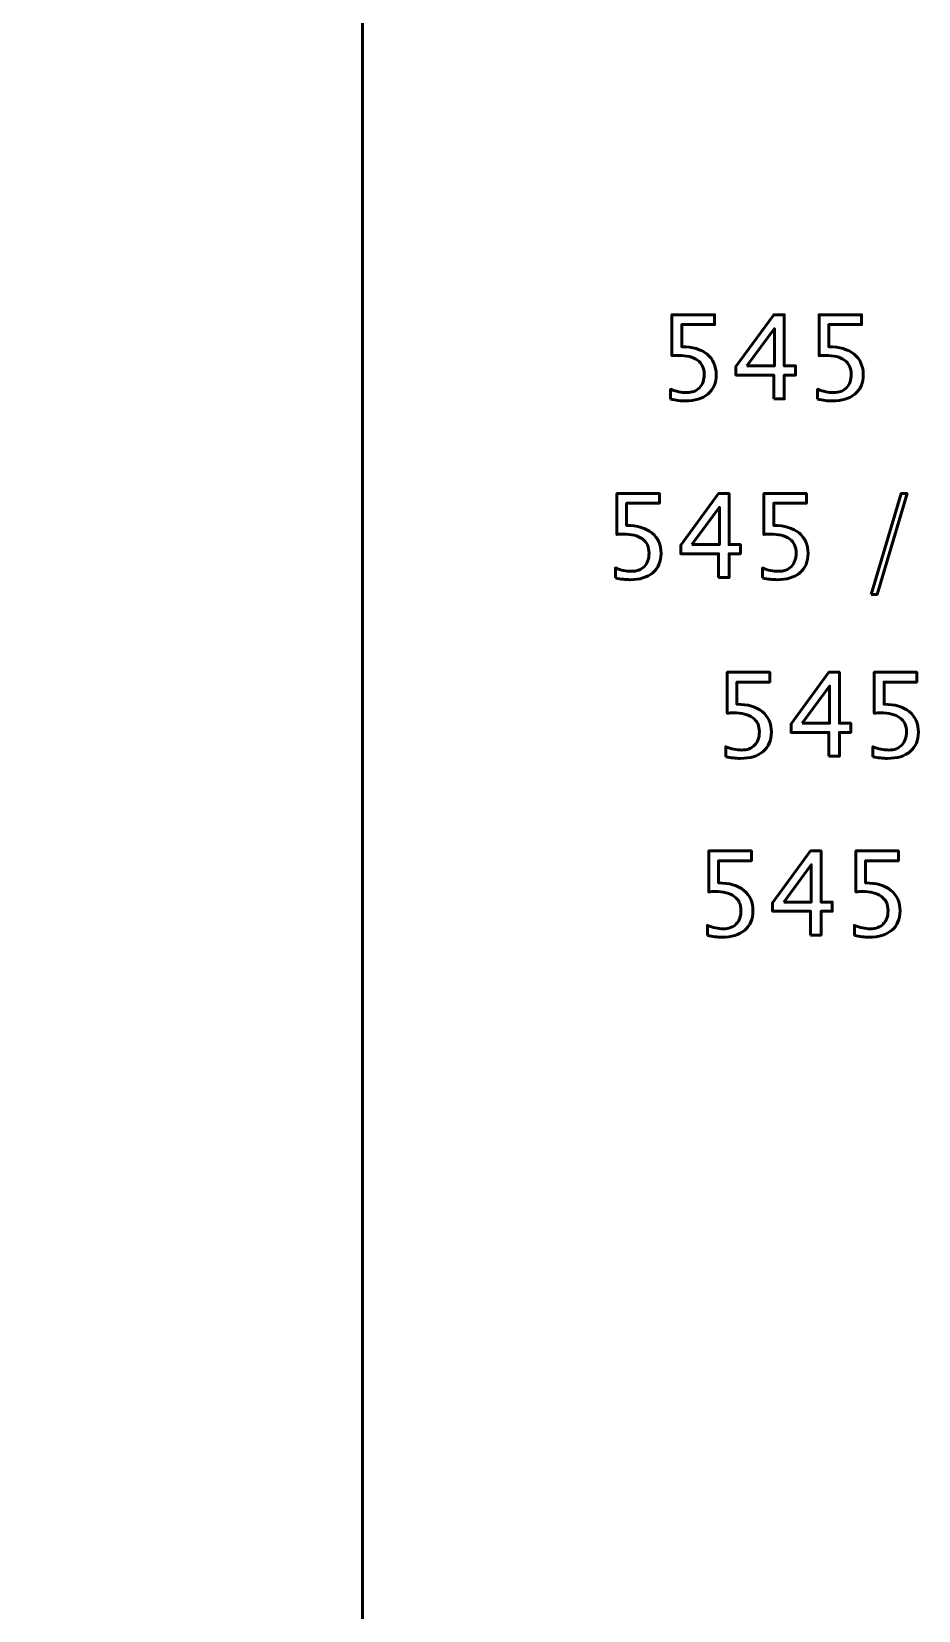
# Model space of a CAD drawing. Header units: centimetres. Extents: x -206 to 200, y -220 to 221.
# Drawn here: x -117.41 to -110.95, y 64.98 to 76.47 of the extents above; entities that cross this region are included whole.
import ezdxf

# ---------------------------------------------------------------- set-up
doc = ezdxf.new("R2010")
doc.units = ezdxf.units.CM
doc.header["$MEASUREMENT"] = 0
doc.layers.add('Layer 1', color=7, linetype='Continuous')

msp = doc.modelspace()

# ---------------------------------------------------------------- linework, layer by layer
at = {"layer": 'Layer 1', "color": 4, "lineweight": 53}
msp.add_lwpolyline([(-175, 25), (-115, 25), (-115, 85), (-175, 85), (-175, 25)], close=True, dxfattribs=at)
at = {"layer": 'Layer 1', "color": 5, "lineweight": 53}
for points, knots in [([(-112.75597, 73.79593), (-112.75597, 73.79593), (-112.75597, 73.86874), (-112.75597, 73.86874), (-112.75597, 73.86874), (-112.71547, 73.85237), (-112.67708, 73.84419), (-112.6404, 73.84419), (-112.6404, 73.84419), (-112.60032, 73.84419), (-112.56871, 73.85604), (-112.54571, 73.87975), (-112.54571, 73.87975), (-112.52271, 73.90346), (-112.51128, 73.93605), (-112.51128, 73.97754), (-112.51128, 73.97754), (-112.51128, 74.02213), (-112.52751, 74.05628), (-112.55996, 74.07985), (-112.55996, 74.07985), (-112.59242, 74.10341), (-112.63941, 74.11512), (-112.70079, 74.11512), (-112.70079, 74.11512), (-112.71504, 74.11512), (-112.73014, 74.11414), (-112.74581, 74.11216), (-112.74581, 74.11216), (-112.74581, 74.11216), (-112.74581, 74.41061), (-112.74581, 74.41061), (-112.74581, 74.41061), (-112.74581, 74.41061), (-112.43592, 74.41061), (-112.43592, 74.41061), (-112.43592, 74.41061), (-112.43592, 74.41061), (-112.43592, 74.33949), (-112.43592, 74.33949), (-112.43592, 74.33949), (-112.43592, 74.33949), (-112.67469, 74.33949), (-112.67469, 74.33949), (-112.67469, 74.33949), (-112.67469, 74.33949), (-112.67469, 74.17778), (-112.67469, 74.17778), (-112.67469, 74.17778), (-112.59595, 74.17778), (-112.53456, 74.15972), (-112.49039, 74.12359), (-112.49039, 74.12359), (-112.44623, 74.08761), (-112.42407, 74.03765), (-112.42407, 73.97373), (-112.42407, 73.97373), (-112.42407, 73.91418), (-112.44411, 73.86761), (-112.48419, 73.83389), (-112.48419, 73.83389), (-112.52426, 73.80016), (-112.57958, 73.78323), (-112.65013, 73.78323), (-112.65013, 73.78323), (-112.6816, 73.78323), (-112.71688, 73.78746), (-112.75597, 73.79593)], [0, 0, 0, 0, 0.05555556, 0.05555556, 0.05555556, 0.05555556, 0.11111111, 0.11111111, 0.11111111, 0.11111111, 0.16666667, 0.16666667, 0.16666667, 0.16666667, 0.22222222, 0.22222222, 0.22222222, 0.22222222, 0.27777778, 0.27777778, 0.27777778, 0.27777778, 0.33333333, 0.33333333, 0.33333333, 0.33333333, 0.38888889, 0.38888889, 0.38888889, 0.38888889, 0.44444444, 0.44444444, 0.44444444, 0.44444444, 0.5, 0.5, 0.5, 0.5, 0.55555556, 0.55555556, 0.55555556, 0.55555556, 0.61111111, 0.61111111, 0.61111111, 0.61111111, 0.66666667, 0.66666667, 0.66666667, 0.66666667, 0.72222222, 0.72222222, 0.72222222, 0.72222222, 0.77777778, 0.77777778, 0.77777778, 0.77777778, 0.83333333, 0.83333333, 0.83333333, 0.83333333, 0.88888889, 0.88888889, 0.88888889, 0.88888889, 1, 1, 1, 1]), ([(-112.00469, 73.79847), (-112.00469, 73.79847), (-112.00469, 73.97204), (-112.00469, 73.97204), (-112.00469, 73.97204), (-112.00469, 73.97204), (-112.2807, 73.97204), (-112.2807, 73.97204), (-112.2807, 73.97204), (-112.2807, 73.97204), (-112.2807, 74.03384), (-112.2807, 74.03384), (-112.2807, 74.03384), (-112.2807, 74.03384), (-112.00469, 74.41061), (-112.00469, 74.41061), (-112.00469, 74.41061), (-112.00469, 74.41061), (-111.92849, 74.41061), (-111.92849, 74.41061), (-111.92849, 74.41061), (-111.92849, 74.41061), (-111.92849, 74.03892), (-111.92849, 74.03892), (-111.92849, 74.03892), (-111.92849, 74.03892), (-111.84636, 74.03892), (-111.84636, 74.03892), (-111.84636, 74.03892), (-111.84636, 74.03892), (-111.84636, 73.97204), (-111.84636, 73.97204), (-111.84636, 73.97204), (-111.84636, 73.97204), (-111.92849, 73.97204), (-111.92849, 73.97204), (-111.92849, 73.97204), (-111.92849, 73.97204), (-111.92849, 73.79847), (-111.92849, 73.79847), (-111.92849, 73.79847), (-111.92849, 73.79847), (-112.00469, 73.79847), (-112.00469, 73.79847)], [0, 0, 0, 0, 0.08333333, 0.08333333, 0.08333333, 0.08333333, 0.16666667, 0.16666667, 0.16666667, 0.16666667, 0.25, 0.25, 0.25, 0.25, 0.33333333, 0.33333333, 0.33333333, 0.33333333, 0.41666667, 0.41666667, 0.41666667, 0.41666667, 0.5, 0.5, 0.5, 0.5, 0.58333333, 0.58333333, 0.58333333, 0.58333333, 0.66666667, 0.66666667, 0.66666667, 0.66666667, 0.75, 0.75, 0.75, 0.75, 0.83333333, 0.83333333, 0.83333333, 0.83333333, 1, 1, 1, 1]), ([(-111.68521, 73.79593), (-111.68521, 73.79593), (-111.68521, 73.86874), (-111.68521, 73.86874), (-111.68521, 73.86874), (-111.64471, 73.85237), (-111.60632, 73.84419), (-111.56964, 73.84419), (-111.56964, 73.84419), (-111.52956, 73.84419), (-111.49795, 73.85604), (-111.47495, 73.87975), (-111.47495, 73.87975), (-111.45195, 73.90346), (-111.44052, 73.93605), (-111.44052, 73.97754), (-111.44052, 73.97754), (-111.44052, 74.02213), (-111.45675, 74.05628), (-111.4892, 74.07985), (-111.4892, 74.07985), (-111.52166, 74.10341), (-111.56865, 74.11512), (-111.63003, 74.11512), (-111.63003, 74.11512), (-111.64428, 74.11512), (-111.65938, 74.11414), (-111.67505, 74.11216), (-111.67505, 74.11216), (-111.67505, 74.11216), (-111.67505, 74.41061), (-111.67505, 74.41061), (-111.67505, 74.41061), (-111.67505, 74.41061), (-111.36516, 74.41061), (-111.36516, 74.41061), (-111.36516, 74.41061), (-111.36516, 74.41061), (-111.36516, 74.33949), (-111.36516, 74.33949), (-111.36516, 74.33949), (-111.36516, 74.33949), (-111.60393, 74.33949), (-111.60393, 74.33949), (-111.60393, 74.33949), (-111.60393, 74.33949), (-111.60393, 74.17778), (-111.60393, 74.17778), (-111.60393, 74.17778), (-111.52519, 74.17778), (-111.4638, 74.15972), (-111.41963, 74.12359), (-111.41963, 74.12359), (-111.37547, 74.08761), (-111.35331, 74.03765), (-111.35331, 73.97373), (-111.35331, 73.97373), (-111.35331, 73.91418), (-111.37335, 73.86761), (-111.41343, 73.83389), (-111.41343, 73.83389), (-111.4535, 73.80016), (-111.50882, 73.78323), (-111.57937, 73.78323), (-111.57937, 73.78323), (-111.61084, 73.78323), (-111.64612, 73.78746), (-111.68521, 73.79593)], [0, 0, 0, 0, 0.05555556, 0.05555556, 0.05555556, 0.05555556, 0.11111111, 0.11111111, 0.11111111, 0.11111111, 0.16666667, 0.16666667, 0.16666667, 0.16666667, 0.22222222, 0.22222222, 0.22222222, 0.22222222, 0.27777778, 0.27777778, 0.27777778, 0.27777778, 0.33333333, 0.33333333, 0.33333333, 0.33333333, 0.38888889, 0.38888889, 0.38888889, 0.38888889, 0.44444444, 0.44444444, 0.44444444, 0.44444444, 0.5, 0.5, 0.5, 0.5, 0.55555556, 0.55555556, 0.55555556, 0.55555556, 0.61111111, 0.61111111, 0.61111111, 0.61111111, 0.66666667, 0.66666667, 0.66666667, 0.66666667, 0.72222222, 0.72222222, 0.72222222, 0.72222222, 0.77777778, 0.77777778, 0.77777778, 0.77777778, 0.83333333, 0.83333333, 0.83333333, 0.83333333, 0.88888889, 0.88888889, 0.88888889, 0.88888889, 1, 1, 1, 1]), ([(-112.20041, 74.03892), (-112.20041, 74.03892), (-111.99961, 74.03892), (-111.99961, 74.03892), (-111.99961, 74.03892), (-111.99961, 74.03892), (-111.99961, 74.31014), (-111.99961, 74.31014), (-111.99961, 74.31014), (-111.99961, 74.31014), (-112.20041, 74.03892), (-112.20041, 74.03892)], [0, 0, 0, 0, 0.25, 0.25, 0.25, 0.25, 0.5, 0.5, 0.5, 0.5, 1, 1, 1, 1]), ([(-113.15743, 72.49489), (-113.15743, 72.49489), (-113.15743, 72.5677), (-113.15743, 72.5677), (-113.15743, 72.5677), (-113.11693, 72.55133), (-113.07854, 72.54315), (-113.04186, 72.54315), (-113.04186, 72.54315), (-113.00178, 72.54315), (-112.97017, 72.555), (-112.94717, 72.57871), (-112.94717, 72.57871), (-112.92417, 72.60242), (-112.91274, 72.63501), (-112.91274, 72.6765), (-112.91274, 72.6765), (-112.91274, 72.72109), (-112.92897, 72.75524), (-112.96142, 72.77881), (-112.96142, 72.77881), (-112.99388, 72.80237), (-113.04087, 72.81408), (-113.10225, 72.81408), (-113.10225, 72.81408), (-113.1165, 72.81408), (-113.1316, 72.8131), (-113.14727, 72.81112), (-113.14727, 72.81112), (-113.14727, 72.81112), (-113.14727, 73.10957), (-113.14727, 73.10957), (-113.14727, 73.10957), (-113.14727, 73.10957), (-112.83738, 73.10957), (-112.83738, 73.10957), (-112.83738, 73.10957), (-112.83738, 73.10957), (-112.83738, 73.03845), (-112.83738, 73.03845), (-112.83738, 73.03845), (-112.83738, 73.03845), (-113.07615, 73.03845), (-113.07615, 73.03845), (-113.07615, 73.03845), (-113.07615, 73.03845), (-113.07615, 72.87674), (-113.07615, 72.87674), (-113.07615, 72.87674), (-112.99741, 72.87674), (-112.93602, 72.85868), (-112.89185, 72.82255), (-112.89185, 72.82255), (-112.84769, 72.78657), (-112.82553, 72.73661), (-112.82553, 72.67269), (-112.82553, 72.67269), (-112.82553, 72.61314), (-112.84557, 72.56657), (-112.88565, 72.53285), (-112.88565, 72.53285), (-112.92572, 72.49912), (-112.98104, 72.48219), (-113.05159, 72.48219), (-113.05159, 72.48219), (-113.08306, 72.48219), (-113.11834, 72.48642), (-113.15743, 72.49489)], [0, 0, 0, 0, 0.05555556, 0.05555556, 0.05555556, 0.05555556, 0.11111111, 0.11111111, 0.11111111, 0.11111111, 0.16666667, 0.16666667, 0.16666667, 0.16666667, 0.22222222, 0.22222222, 0.22222222, 0.22222222, 0.27777778, 0.27777778, 0.27777778, 0.27777778, 0.33333333, 0.33333333, 0.33333333, 0.33333333, 0.38888889, 0.38888889, 0.38888889, 0.38888889, 0.44444444, 0.44444444, 0.44444444, 0.44444444, 0.5, 0.5, 0.5, 0.5, 0.55555556, 0.55555556, 0.55555556, 0.55555556, 0.61111111, 0.61111111, 0.61111111, 0.61111111, 0.66666667, 0.66666667, 0.66666667, 0.66666667, 0.72222222, 0.72222222, 0.72222222, 0.72222222, 0.77777778, 0.77777778, 0.77777778, 0.77777778, 0.83333333, 0.83333333, 0.83333333, 0.83333333, 0.88888889, 0.88888889, 0.88888889, 0.88888889, 1, 1, 1, 1]), ([(-112.40615, 72.49743), (-112.40615, 72.49743), (-112.40615, 72.671), (-112.40615, 72.671), (-112.40615, 72.671), (-112.40615, 72.671), (-112.68216, 72.671), (-112.68216, 72.671), (-112.68216, 72.671), (-112.68216, 72.671), (-112.68216, 72.7328), (-112.68216, 72.7328), (-112.68216, 72.7328), (-112.68216, 72.7328), (-112.40615, 73.10957), (-112.40615, 73.10957), (-112.40615, 73.10957), (-112.40615, 73.10957), (-112.32995, 73.10957), (-112.32995, 73.10957), (-112.32995, 73.10957), (-112.32995, 73.10957), (-112.32995, 72.73788), (-112.32995, 72.73788), (-112.32995, 72.73788), (-112.32995, 72.73788), (-112.24782, 72.73788), (-112.24782, 72.73788), (-112.24782, 72.73788), (-112.24782, 72.73788), (-112.24782, 72.671), (-112.24782, 72.671), (-112.24782, 72.671), (-112.24782, 72.671), (-112.32995, 72.671), (-112.32995, 72.671), (-112.32995, 72.671), (-112.32995, 72.671), (-112.32995, 72.49743), (-112.32995, 72.49743), (-112.32995, 72.49743), (-112.32995, 72.49743), (-112.40615, 72.49743), (-112.40615, 72.49743)], [0, 0, 0, 0, 0.08333333, 0.08333333, 0.08333333, 0.08333333, 0.16666667, 0.16666667, 0.16666667, 0.16666667, 0.25, 0.25, 0.25, 0.25, 0.33333333, 0.33333333, 0.33333333, 0.33333333, 0.41666667, 0.41666667, 0.41666667, 0.41666667, 0.5, 0.5, 0.5, 0.5, 0.58333333, 0.58333333, 0.58333333, 0.58333333, 0.66666667, 0.66666667, 0.66666667, 0.66666667, 0.75, 0.75, 0.75, 0.75, 0.83333333, 0.83333333, 0.83333333, 0.83333333, 1, 1, 1, 1]), ([(-112.08667, 72.49489), (-112.08667, 72.49489), (-112.08667, 72.5677), (-112.08667, 72.5677), (-112.08667, 72.5677), (-112.04617, 72.55133), (-112.00778, 72.54315), (-111.9711, 72.54315), (-111.9711, 72.54315), (-111.93102, 72.54315), (-111.89941, 72.555), (-111.87641, 72.57871), (-111.87641, 72.57871), (-111.85341, 72.60242), (-111.84198, 72.63501), (-111.84198, 72.6765), (-111.84198, 72.6765), (-111.84198, 72.72109), (-111.85821, 72.75524), (-111.89066, 72.77881), (-111.89066, 72.77881), (-111.92312, 72.80237), (-111.97011, 72.81408), (-112.03149, 72.81408), (-112.03149, 72.81408), (-112.04574, 72.81408), (-112.06084, 72.8131), (-112.07651, 72.81112), (-112.07651, 72.81112), (-112.07651, 72.81112), (-112.07651, 73.10957), (-112.07651, 73.10957), (-112.07651, 73.10957), (-112.07651, 73.10957), (-111.76662, 73.10957), (-111.76662, 73.10957), (-111.76662, 73.10957), (-111.76662, 73.10957), (-111.76662, 73.03845), (-111.76662, 73.03845), (-111.76662, 73.03845), (-111.76662, 73.03845), (-112.00539, 73.03845), (-112.00539, 73.03845), (-112.00539, 73.03845), (-112.00539, 73.03845), (-112.00539, 72.87674), (-112.00539, 72.87674), (-112.00539, 72.87674), (-111.92665, 72.87674), (-111.86526, 72.85868), (-111.82109, 72.82255), (-111.82109, 72.82255), (-111.77693, 72.78657), (-111.75477, 72.73661), (-111.75477, 72.67269), (-111.75477, 72.67269), (-111.75477, 72.61314), (-111.77481, 72.56657), (-111.81489, 72.53285), (-111.81489, 72.53285), (-111.85496, 72.49912), (-111.91028, 72.48219), (-111.98083, 72.48219), (-111.98083, 72.48219), (-112.0123, 72.48219), (-112.04758, 72.48642), (-112.08667, 72.49489)], [0, 0, 0, 0, 0.05555556, 0.05555556, 0.05555556, 0.05555556, 0.11111111, 0.11111111, 0.11111111, 0.11111111, 0.16666667, 0.16666667, 0.16666667, 0.16666667, 0.22222222, 0.22222222, 0.22222222, 0.22222222, 0.27777778, 0.27777778, 0.27777778, 0.27777778, 0.33333333, 0.33333333, 0.33333333, 0.33333333, 0.38888889, 0.38888889, 0.38888889, 0.38888889, 0.44444444, 0.44444444, 0.44444444, 0.44444444, 0.5, 0.5, 0.5, 0.5, 0.55555556, 0.55555556, 0.55555556, 0.55555556, 0.61111111, 0.61111111, 0.61111111, 0.61111111, 0.66666667, 0.66666667, 0.66666667, 0.66666667, 0.72222222, 0.72222222, 0.72222222, 0.72222222, 0.77777778, 0.77777778, 0.77777778, 0.77777778, 0.83333333, 0.83333333, 0.83333333, 0.83333333, 0.88888889, 0.88888889, 0.88888889, 0.88888889, 1, 1, 1, 1]), ([(-111.29531, 72.37466), (-111.29531, 72.37466), (-111.07757, 73.10957), (-111.07757, 73.10957), (-111.07757, 73.10957), (-111.07757, 73.10957), (-111.03454, 73.10957), (-111.03454, 73.10957), (-111.03454, 73.10957), (-111.03454, 73.10957), (-111.25227, 72.37466), (-111.25227, 72.37466), (-111.25227, 72.37466), (-111.25227, 72.37466), (-111.29531, 72.37466), (-111.29531, 72.37466)], [0, 0, 0, 0, 0.2, 0.2, 0.2, 0.2, 0.4, 0.4, 0.4, 0.4, 0.6, 0.6, 0.6, 0.6, 1, 1, 1, 1]), ([(-112.60187, 72.73788), (-112.60187, 72.73788), (-112.40107, 72.73788), (-112.40107, 72.73788), (-112.40107, 72.73788), (-112.40107, 72.73788), (-112.40107, 73.0091), (-112.40107, 73.0091), (-112.40107, 73.0091), (-112.40107, 73.0091), (-112.60187, 72.73788), (-112.60187, 72.73788)], [0, 0, 0, 0, 0.25, 0.25, 0.25, 0.25, 0.5, 0.5, 0.5, 0.5, 1, 1, 1, 1]), ([(-112.35422, 71.19385), (-112.35422, 71.19385), (-112.35422, 71.26666), (-112.35422, 71.26666), (-112.35422, 71.26666), (-112.31372, 71.25029), (-112.27533, 71.24211), (-112.23865, 71.24211), (-112.23865, 71.24211), (-112.19857, 71.24211), (-112.16696, 71.25396), (-112.14396, 71.27767), (-112.14396, 71.27767), (-112.12096, 71.30138), (-112.10953, 71.33397), (-112.10953, 71.37546), (-112.10953, 71.37546), (-112.10953, 71.42005), (-112.12576, 71.4542), (-112.15821, 71.47777), (-112.15821, 71.47777), (-112.19067, 71.50133), (-112.23766, 71.51304), (-112.29904, 71.51304), (-112.29904, 71.51304), (-112.31329, 71.51304), (-112.32839, 71.51206), (-112.34406, 71.51008), (-112.34406, 71.51008), (-112.34406, 71.51008), (-112.34406, 71.80853), (-112.34406, 71.80853), (-112.34406, 71.80853), (-112.34406, 71.80853), (-112.03417, 71.80853), (-112.03417, 71.80853), (-112.03417, 71.80853), (-112.03417, 71.80853), (-112.03417, 71.73741), (-112.03417, 71.73741), (-112.03417, 71.73741), (-112.03417, 71.73741), (-112.27294, 71.73741), (-112.27294, 71.73741), (-112.27294, 71.73741), (-112.27294, 71.73741), (-112.27294, 71.5757), (-112.27294, 71.5757), (-112.27294, 71.5757), (-112.1942, 71.5757), (-112.13281, 71.55764), (-112.08864, 71.52151), (-112.08864, 71.52151), (-112.04448, 71.48553), (-112.02232, 71.43557), (-112.02232, 71.37165), (-112.02232, 71.37165), (-112.02232, 71.3121), (-112.04236, 71.26553), (-112.08244, 71.23181), (-112.08244, 71.23181), (-112.12251, 71.19808), (-112.17783, 71.18115), (-112.24838, 71.18115), (-112.24838, 71.18115), (-112.27985, 71.18115), (-112.31513, 71.18538), (-112.35422, 71.19385)], [0, 0, 0, 0, 0.05555556, 0.05555556, 0.05555556, 0.05555556, 0.11111111, 0.11111111, 0.11111111, 0.11111111, 0.16666667, 0.16666667, 0.16666667, 0.16666667, 0.22222222, 0.22222222, 0.22222222, 0.22222222, 0.27777778, 0.27777778, 0.27777778, 0.27777778, 0.33333333, 0.33333333, 0.33333333, 0.33333333, 0.38888889, 0.38888889, 0.38888889, 0.38888889, 0.44444444, 0.44444444, 0.44444444, 0.44444444, 0.5, 0.5, 0.5, 0.5, 0.55555556, 0.55555556, 0.55555556, 0.55555556, 0.61111111, 0.61111111, 0.61111111, 0.61111111, 0.66666667, 0.66666667, 0.66666667, 0.66666667, 0.72222222, 0.72222222, 0.72222222, 0.72222222, 0.77777778, 0.77777778, 0.77777778, 0.77777778, 0.83333333, 0.83333333, 0.83333333, 0.83333333, 0.88888889, 0.88888889, 0.88888889, 0.88888889, 1, 1, 1, 1]), ([(-111.60294, 71.19639), (-111.60294, 71.19639), (-111.60294, 71.36996), (-111.60294, 71.36996), (-111.60294, 71.36996), (-111.60294, 71.36996), (-111.87895, 71.36996), (-111.87895, 71.36996), (-111.87895, 71.36996), (-111.87895, 71.36996), (-111.87895, 71.43176), (-111.87895, 71.43176), (-111.87895, 71.43176), (-111.87895, 71.43176), (-111.60294, 71.80853), (-111.60294, 71.80853), (-111.60294, 71.80853), (-111.60294, 71.80853), (-111.52674, 71.80853), (-111.52674, 71.80853), (-111.52674, 71.80853), (-111.52674, 71.80853), (-111.52674, 71.43684), (-111.52674, 71.43684), (-111.52674, 71.43684), (-111.52674, 71.43684), (-111.44461, 71.43684), (-111.44461, 71.43684), (-111.44461, 71.43684), (-111.44461, 71.43684), (-111.44461, 71.36996), (-111.44461, 71.36996), (-111.44461, 71.36996), (-111.44461, 71.36996), (-111.52674, 71.36996), (-111.52674, 71.36996), (-111.52674, 71.36996), (-111.52674, 71.36996), (-111.52674, 71.19639), (-111.52674, 71.19639), (-111.52674, 71.19639), (-111.52674, 71.19639), (-111.60294, 71.19639), (-111.60294, 71.19639)], [0, 0, 0, 0, 0.08333333, 0.08333333, 0.08333333, 0.08333333, 0.16666667, 0.16666667, 0.16666667, 0.16666667, 0.25, 0.25, 0.25, 0.25, 0.33333333, 0.33333333, 0.33333333, 0.33333333, 0.41666667, 0.41666667, 0.41666667, 0.41666667, 0.5, 0.5, 0.5, 0.5, 0.58333333, 0.58333333, 0.58333333, 0.58333333, 0.66666667, 0.66666667, 0.66666667, 0.66666667, 0.75, 0.75, 0.75, 0.75, 0.83333333, 0.83333333, 0.83333333, 0.83333333, 1, 1, 1, 1]), ([(-111.28346, 71.19385), (-111.28346, 71.19385), (-111.28346, 71.26666), (-111.28346, 71.26666), (-111.28346, 71.26666), (-111.24296, 71.25029), (-111.20457, 71.24211), (-111.16789, 71.24211), (-111.16789, 71.24211), (-111.12781, 71.24211), (-111.0962, 71.25396), (-111.0732, 71.27767), (-111.0732, 71.27767), (-111.0502, 71.30138), (-111.03877, 71.33397), (-111.03877, 71.37546), (-111.03877, 71.37546), (-111.03877, 71.42005), (-111.055, 71.4542), (-111.08745, 71.47777), (-111.08745, 71.47777), (-111.11991, 71.50133), (-111.1669, 71.51304), (-111.22828, 71.51304), (-111.22828, 71.51304), (-111.24253, 71.51304), (-111.25763, 71.51206), (-111.2733, 71.51008), (-111.2733, 71.51008), (-111.2733, 71.51008), (-111.2733, 71.80853), (-111.2733, 71.80853), (-111.2733, 71.80853), (-111.2733, 71.80853), (-110.96341, 71.80853), (-110.96341, 71.80853), (-110.96341, 71.80853), (-110.96341, 71.80853), (-110.96341, 71.73741), (-110.96341, 71.73741), (-110.96341, 71.73741), (-110.96341, 71.73741), (-111.20218, 71.73741), (-111.20218, 71.73741), (-111.20218, 71.73741), (-111.20218, 71.73741), (-111.20218, 71.5757), (-111.20218, 71.5757), (-111.20218, 71.5757), (-111.12344, 71.5757), (-111.06205, 71.55764), (-111.01788, 71.52151), (-111.01788, 71.52151), (-110.97372, 71.48553), (-110.95156, 71.43557), (-110.95156, 71.37165), (-110.95156, 71.37165), (-110.95156, 71.3121), (-110.9716, 71.26553), (-111.01168, 71.23181), (-111.01168, 71.23181), (-111.05175, 71.19808), (-111.10707, 71.18115), (-111.17762, 71.18115), (-111.17762, 71.18115), (-111.20909, 71.18115), (-111.24437, 71.18538), (-111.28346, 71.19385)], [0, 0, 0, 0, 0.05555556, 0.05555556, 0.05555556, 0.05555556, 0.11111111, 0.11111111, 0.11111111, 0.11111111, 0.16666667, 0.16666667, 0.16666667, 0.16666667, 0.22222222, 0.22222222, 0.22222222, 0.22222222, 0.27777778, 0.27777778, 0.27777778, 0.27777778, 0.33333333, 0.33333333, 0.33333333, 0.33333333, 0.38888889, 0.38888889, 0.38888889, 0.38888889, 0.44444444, 0.44444444, 0.44444444, 0.44444444, 0.5, 0.5, 0.5, 0.5, 0.55555556, 0.55555556, 0.55555556, 0.55555556, 0.61111111, 0.61111111, 0.61111111, 0.61111111, 0.66666667, 0.66666667, 0.66666667, 0.66666667, 0.72222222, 0.72222222, 0.72222222, 0.72222222, 0.77777778, 0.77777778, 0.77777778, 0.77777778, 0.83333333, 0.83333333, 0.83333333, 0.83333333, 0.88888889, 0.88888889, 0.88888889, 0.88888889, 1, 1, 1, 1]), ([(-111.79866, 71.43684), (-111.79866, 71.43684), (-111.59786, 71.43684), (-111.59786, 71.43684), (-111.59786, 71.43684), (-111.59786, 71.43684), (-111.59786, 71.70806), (-111.59786, 71.70806), (-111.59786, 71.70806), (-111.59786, 71.70806), (-111.79866, 71.43684), (-111.79866, 71.43684)], [0, 0, 0, 0, 0.25, 0.25, 0.25, 0.25, 0.5, 0.5, 0.5, 0.5, 1, 1, 1, 1]), ([(-112.48814, 69.89281), (-112.48814, 69.89281), (-112.48814, 69.96562), (-112.48814, 69.96562), (-112.48814, 69.96562), (-112.44764, 69.94925), (-112.40925, 69.94107), (-112.37257, 69.94107), (-112.37257, 69.94107), (-112.33249, 69.94107), (-112.30088, 69.95292), (-112.27788, 69.97663), (-112.27788, 69.97663), (-112.25488, 70.00034), (-112.24345, 70.03293), (-112.24345, 70.07442), (-112.24345, 70.07442), (-112.24345, 70.11901), (-112.25968, 70.15316), (-112.29213, 70.17673), (-112.29213, 70.17673), (-112.32459, 70.20029), (-112.37158, 70.212), (-112.43296, 70.212), (-112.43296, 70.212), (-112.44721, 70.212), (-112.46231, 70.21102), (-112.47798, 70.20904), (-112.47798, 70.20904), (-112.47798, 70.20904), (-112.47798, 70.50749), (-112.47798, 70.50749), (-112.47798, 70.50749), (-112.47798, 70.50749), (-112.16809, 70.50749), (-112.16809, 70.50749), (-112.16809, 70.50749), (-112.16809, 70.50749), (-112.16809, 70.43637), (-112.16809, 70.43637), (-112.16809, 70.43637), (-112.16809, 70.43637), (-112.40686, 70.43637), (-112.40686, 70.43637), (-112.40686, 70.43637), (-112.40686, 70.43637), (-112.40686, 70.27466), (-112.40686, 70.27466), (-112.40686, 70.27466), (-112.32812, 70.27466), (-112.26673, 70.2566), (-112.22256, 70.22047), (-112.22256, 70.22047), (-112.1784, 70.18449), (-112.15624, 70.13453), (-112.15624, 70.07061), (-112.15624, 70.07061), (-112.15624, 70.01106), (-112.17628, 69.96449), (-112.21636, 69.93077), (-112.21636, 69.93077), (-112.25643, 69.89704), (-112.31175, 69.88011), (-112.3823, 69.88011), (-112.3823, 69.88011), (-112.41377, 69.88011), (-112.44905, 69.88434), (-112.48814, 69.89281)], [0, 0, 0, 0, 0.05555556, 0.05555556, 0.05555556, 0.05555556, 0.11111111, 0.11111111, 0.11111111, 0.11111111, 0.16666667, 0.16666667, 0.16666667, 0.16666667, 0.22222222, 0.22222222, 0.22222222, 0.22222222, 0.27777778, 0.27777778, 0.27777778, 0.27777778, 0.33333333, 0.33333333, 0.33333333, 0.33333333, 0.38888889, 0.38888889, 0.38888889, 0.38888889, 0.44444444, 0.44444444, 0.44444444, 0.44444444, 0.5, 0.5, 0.5, 0.5, 0.55555556, 0.55555556, 0.55555556, 0.55555556, 0.61111111, 0.61111111, 0.61111111, 0.61111111, 0.66666667, 0.66666667, 0.66666667, 0.66666667, 0.72222222, 0.72222222, 0.72222222, 0.72222222, 0.77777778, 0.77777778, 0.77777778, 0.77777778, 0.83333333, 0.83333333, 0.83333333, 0.83333333, 0.88888889, 0.88888889, 0.88888889, 0.88888889, 1, 1, 1, 1]), ([(-111.73686, 69.89535), (-111.73686, 69.89535), (-111.73686, 70.06892), (-111.73686, 70.06892), (-111.73686, 70.06892), (-111.73686, 70.06892), (-112.01287, 70.06892), (-112.01287, 70.06892), (-112.01287, 70.06892), (-112.01287, 70.06892), (-112.01287, 70.13072), (-112.01287, 70.13072), (-112.01287, 70.13072), (-112.01287, 70.13072), (-111.73686, 70.50749), (-111.73686, 70.50749), (-111.73686, 70.50749), (-111.73686, 70.50749), (-111.66066, 70.50749), (-111.66066, 70.50749), (-111.66066, 70.50749), (-111.66066, 70.50749), (-111.66066, 70.1358), (-111.66066, 70.1358), (-111.66066, 70.1358), (-111.66066, 70.1358), (-111.57853, 70.1358), (-111.57853, 70.1358), (-111.57853, 70.1358), (-111.57853, 70.1358), (-111.57853, 70.06892), (-111.57853, 70.06892), (-111.57853, 70.06892), (-111.57853, 70.06892), (-111.66066, 70.06892), (-111.66066, 70.06892), (-111.66066, 70.06892), (-111.66066, 70.06892), (-111.66066, 69.89535), (-111.66066, 69.89535), (-111.66066, 69.89535), (-111.66066, 69.89535), (-111.73686, 69.89535), (-111.73686, 69.89535)], [0, 0, 0, 0, 0.08333333, 0.08333333, 0.08333333, 0.08333333, 0.16666667, 0.16666667, 0.16666667, 0.16666667, 0.25, 0.25, 0.25, 0.25, 0.33333333, 0.33333333, 0.33333333, 0.33333333, 0.41666667, 0.41666667, 0.41666667, 0.41666667, 0.5, 0.5, 0.5, 0.5, 0.58333333, 0.58333333, 0.58333333, 0.58333333, 0.66666667, 0.66666667, 0.66666667, 0.66666667, 0.75, 0.75, 0.75, 0.75, 0.83333333, 0.83333333, 0.83333333, 0.83333333, 1, 1, 1, 1]), ([(-111.41738, 69.89281), (-111.41738, 69.89281), (-111.41738, 69.96562), (-111.41738, 69.96562), (-111.41738, 69.96562), (-111.37688, 69.94925), (-111.33849, 69.94107), (-111.30181, 69.94107), (-111.30181, 69.94107), (-111.26173, 69.94107), (-111.23012, 69.95292), (-111.20712, 69.97663), (-111.20712, 69.97663), (-111.18412, 70.00034), (-111.17269, 70.03293), (-111.17269, 70.07442), (-111.17269, 70.07442), (-111.17269, 70.11901), (-111.18892, 70.15316), (-111.22137, 70.17673), (-111.22137, 70.17673), (-111.25383, 70.20029), (-111.30082, 70.212), (-111.3622, 70.212), (-111.3622, 70.212), (-111.37645, 70.212), (-111.39155, 70.21102), (-111.40722, 70.20904), (-111.40722, 70.20904), (-111.40722, 70.20904), (-111.40722, 70.50749), (-111.40722, 70.50749), (-111.40722, 70.50749), (-111.40722, 70.50749), (-111.09733, 70.50749), (-111.09733, 70.50749), (-111.09733, 70.50749), (-111.09733, 70.50749), (-111.09733, 70.43637), (-111.09733, 70.43637), (-111.09733, 70.43637), (-111.09733, 70.43637), (-111.3361, 70.43637), (-111.3361, 70.43637), (-111.3361, 70.43637), (-111.3361, 70.43637), (-111.3361, 70.27466), (-111.3361, 70.27466), (-111.3361, 70.27466), (-111.25736, 70.27466), (-111.19597, 70.2566), (-111.1518, 70.22047), (-111.1518, 70.22047), (-111.10764, 70.18449), (-111.08548, 70.13453), (-111.08548, 70.07061), (-111.08548, 70.07061), (-111.08548, 70.01106), (-111.10552, 69.96449), (-111.1456, 69.93077), (-111.1456, 69.93077), (-111.18567, 69.89704), (-111.24099, 69.88011), (-111.31154, 69.88011), (-111.31154, 69.88011), (-111.34301, 69.88011), (-111.37829, 69.88434), (-111.41738, 69.89281)], [0, 0, 0, 0, 0.05555556, 0.05555556, 0.05555556, 0.05555556, 0.11111111, 0.11111111, 0.11111111, 0.11111111, 0.16666667, 0.16666667, 0.16666667, 0.16666667, 0.22222222, 0.22222222, 0.22222222, 0.22222222, 0.27777778, 0.27777778, 0.27777778, 0.27777778, 0.33333333, 0.33333333, 0.33333333, 0.33333333, 0.38888889, 0.38888889, 0.38888889, 0.38888889, 0.44444444, 0.44444444, 0.44444444, 0.44444444, 0.5, 0.5, 0.5, 0.5, 0.55555556, 0.55555556, 0.55555556, 0.55555556, 0.61111111, 0.61111111, 0.61111111, 0.61111111, 0.66666667, 0.66666667, 0.66666667, 0.66666667, 0.72222222, 0.72222222, 0.72222222, 0.72222222, 0.77777778, 0.77777778, 0.77777778, 0.77777778, 0.83333333, 0.83333333, 0.83333333, 0.83333333, 0.88888889, 0.88888889, 0.88888889, 0.88888889, 1, 1, 1, 1]), ([(-111.93258, 70.1358), (-111.93258, 70.1358), (-111.73178, 70.1358), (-111.73178, 70.1358), (-111.73178, 70.1358), (-111.73178, 70.1358), (-111.73178, 70.40702), (-111.73178, 70.40702), (-111.73178, 70.40702), (-111.73178, 70.40702), (-111.93258, 70.1358), (-111.93258, 70.1358)], [0, 0, 0, 0, 0.25, 0.25, 0.25, 0.25, 0.5, 0.5, 0.5, 0.5, 1, 1, 1, 1])]:
    msp.add_open_spline(points, degree=3, knots=knots, dxfattribs=at)

doc.saveas('drawing.dxf')
